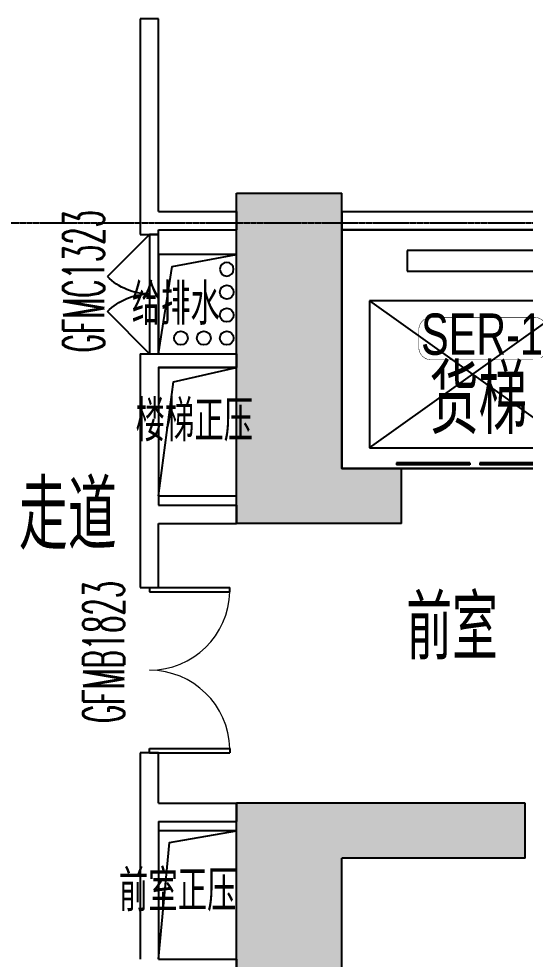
# Model space of a CAD drawing. Extents: x -12047294 to -5625356, y -1456591 to -622873.
# Drawn here: x -5768641 to -5763115, y -702198 to -691948 of the extents above; entities that cross this region are included whole.
import ezdxf

# ---------------------------------------------------------------- set-up
doc = ezdxf.new("R2010")
doc.units = 0
doc.header["$LTSCALE"] = 10
doc.header["$MEASUREMENT"] = 0
doc.linetypes.add('DOTE', pattern=[2.42, 2, -0.2, 0.02, -0.2])
for name, color, linetype in [('A-COLUMN', 10, 'Continuous'), ('A-COLUMNH', 252, 'Continuous'), ('A-DIMLEAD', 130, 'Continuous'), ('A-DOORWIN', 151, 'Continuous'), ('A-HOLE', 30, 'Continuous'), ('A-LINE', 4, 'Continuous'), ('A-STAIRS', 150, 'Continuous'), ('A-TEXTDOOR', 181, 'Continuous'), ('A-TextNum', 211, 'Continuous'), ('A-TextRoom', 7, 'Continuous'), ('A-TEXTROOM-报建', 210, 'Continuous'), ('A-TK', 7, 'Continuous'), ('A-WALL', 2, 'Continuous'), ('A-给排水', 7, 'Continuous'), ('DOTE', 9, 'DOTE'), ('P-喷淋-立管', 156, 'Continuous'), ('P-消火栓-立管', 156, 'Continuous')]:
    doc.layers.add(name, color=color, linetype=linetype)
doc.styles.add('_TCH_WINDOW', font='tjromans.shx', dxfattribs={"width": 0.7, "height": 3.5, "bigfont": 'tjhztxt.shx'})
doc.styles.get("Standard").update_dxf_attribs({"font": 'tjromans.shx', "width": 0.75, "bigfont": 'tjhztxt.shx'})
doc.styles.add('房间功能', font='tjromand.shx', dxfattribs={"width": 0.75, "bigfont": 'tjhts.shx'})
doc.styles.add('注解汉字', font='tjromans.shx', dxfattribs={"width": 0.75, "bigfont": 'tjhztxt.shx'})

# ---------------------------------------------------------------- blocks, each defined once
blk = doc.blocks.new('VIP电梯货梯')
at = {"layer": 'A-STAIRS'}
for p, q in [((712, -225), (712, -450)), ((2138, -225), (712, -225)), ((2138, -450), (2138, -225)), ((712, -450), (2138, -450)), ((300, -775), (300, -2375)), ((2550, -775), (300, -775)), ((300, -775), (2550, -2375)), ((300, -2375), (2550, -775)), ((2550, -2375), (2550, -775)), ((300, -2375), (2550, -2375))]:
    blk.add_line(p, q, dxfattribs=at)
blk.add_lwpolyline([(2850, 0), (0, 0), (0, -2600), (2850, -2600)], close=True, dxfattribs=at)
at = {"layer": 'A-TextNum', "const_width": 5}
blk.add_lwpolyline([(974, -954), (2100, -954, -0.414214), (2235, -1089), (2235, -1282, -0.414214), (2100, -1417), (974, -1417, -0.414214), (839, -1282), (839, -1089, -0.414214)], format="xyb", close=True, dxfattribs=at)
at = {"layer": 'A-TextNum', "style": '房间功能', "width": 0.75}
blk.add_text('SER-1', height=450, dxfattribs=at).set_placement((864, -1362))
at = {"layer": 'A-TextRoom', "style": '注解汉字', "width": 0.75}
blk.add_text('货梯', height=750, dxfattribs=at).set_placement((956, -2227))
blk = doc.blocks.new('fdsDWqw#wFDS')
at = {"layer": 'A-COLUMNH'}
for points in [[(-20375, 13050), (-19225, 13650), (-19225, 16650), (-20375, 16650)], [(-18575, 13650), (-19225, 13650), (-20375, 13050), (-18575, 13050)], [(-19225, 6400), (-19225, 9400), (-20375, 10000), (-20375, 6400)], [(-17225, 10000), (-20375, 10000), (-19225, 9400), (-17225, 9400)]]:
    blk.add_hatch(color=256, dxfattribs=at).paths.add_polyline_path(points)
at = {"layer": 'A-COLUMN'}
for p, q in [((-20375, 13050), (-20375, 16650)), ((-20375, 16650), (-19225, 16650)), ((-19225, 13650), (-19225, 16650)), ((-18575, 13650), (-19225, 13650)), ((-18575, 13050), (-18575, 13650)), ((-18575, 13050), (-20375, 13050)), ((-20375, 6400), (-20375, 10000)), ((-17225, 10000), (-20375, 10000)), ((-17225, 9400), (-17225, 10000)), ((-19225, 6400), (-19225, 9400)), ((-17225, 9400), (-19225, 9400))]:
    blk.add_line(p, q, dxfattribs=at)
blk = doc.blocks.new('消火栓立管')
at = {"layer": 'P-消火栓-立管'}
blk.add_circle((0, 0), 75, dxfattribs=at)
blk = doc.blocks.new('喷淋立管')
at = {"layer": 'P-喷淋-立管'}
blk.add_circle((0, 0), 75, dxfattribs=at)
blk = doc.blocks.new('$DorLib2D$00000127')
at = {"color": 0}
for points in [[(-0.5333, 0.7949), (-0.5333, 0.6904)], [(-0.0333, 0.7949), (-0.5333, 0.7949)], [(-0.0333, 0.7949), (-0.0333, 0.6904)], [(0.5333, 0.7949), (0.0333, 0.7949)], [(0.0333, 0.7949), (0.0333, 0.6904)], [(0.5333, 0.7949), (0.5333, 0.6904)], [(-0.0333, 0.6904), (-0.5333, 0.6904)], [(0.5333, 0.6904), (0.0333, 0.6904)], [(0.5, 0.5), (-0.5, 0.5)]]:
    blk.add_lwpolyline(points, dxfattribs=at)
blk = doc.blocks.new('$DorLib2D$00000116')
at = {"color": 0}
for p, q in [((-0.5, 0), (-0.1464, 0.3536)), ((0.5, 0), (0.1464, 0.3536))]:
    blk.add_line(p, q, dxfattribs=at)
for centre, start, end in [((-0.5, 0), 0, 45), ((0.5, 0), 135, 180)]:
    blk.add_arc(centre, 0.5, start, end, dxfattribs=at)
blk = doc.blocks.new('$DorLib2D$00000002')
for p, q in [((-0.5, 0), (-0.5, 0.4875)), ((-0.475, 0.4875), (-0.5, 0.4875)), ((-0.475, 0), (-0.475, 0.4875)), ((0.475, 0), (0.475, 0.4875)), ((0.475, 0.4875), (0.5, 0.4875)), ((0.5, 0), (0.5, 0.4875)), ((-0.5, 0), (-0.475, 0)), ((0.5, 0), (0.475, 0))]:
    blk.add_line(p, q)
at = {"lineweight": 13}
for centre, start, end in [((-0.4875, 0), 0, 88.5307), ((0.4875, 0), 91.4693, 180)]:
    blk.add_arc(centre, 0.4875, start, end, dxfattribs=at)

msp = doc.modelspace()

# ---------------------------------------------------------------- hatches: boundary and pattern name
at = {"layer": 'A-TEXTROOM-报建'}
h = msp.add_hatch(dxfattribs=at)
h.set_pattern_fill('ANSI31', color=156, scale=300)
h.set_pattern_definition([(45, (6459.6, 7e-09), (-336.759605, 336.759605), [])])
edge = h.paths.add_edge_path(flags=16)
edge.add_arc((-5789890.1, -733372.9), 19800.3, 180.00002, 210.33182)
edge.add_line((-5806980, -743372.1), (-5798690.9, -743375))
edge.add_arc((-5798679.1, -768354), 24979, 71.82959, 90.02715, ccw=False)
edge.add_arc((-5798679.1, -768354), 24979, 46.40636, 71.82959, ccw=False)
edge.add_arc((-5761511.4, -729209.4), 29000, 226.55073, 235.72344)
edge.add_line((-5777843.9, -753173), (-5734626.5, -753172.4))
edge.add_line((-5734626.5, -753172.4), (-5734626.6, -742573))
edge.add_line((-5734626.6, -742573), (-5724090.3, -742573.2))
edge.add_line((-5724090.3, -742573.2), (-5724090.3, -706873))
edge.add_line((-5724090.3, -706873), (-5715090.4, -706873))
edge.add_line((-5715090.4, -706873), (-5715090.4, -697848.9))
edge.add_arc((-5806750.6, -701974.8), 91753, 2.577338, 4.963321)
edge.add_arc((-5757072.8, -697881.8), 41908, 5.26452, 17.9861)
edge.add_arc((-5817479.3, -718426.1), 105710, 18.467251, 21.437185)
edge.add_arc((-5747882, -689052.2), 30252, 17.82622, 40.55905)
edge.add_arc((-5746701.1, -686704.3), 27846.7, 38.4683, 72.82075)
edge.add_arc((-5793741.7, -821555.8), 170652.4, 71.1042, 72.756978)
edge.add_line((-5743156, -658573.2), (-5782091.3, -658573.2))
edge.add_line((-5782091.3, -658573.2), (-5782091.3, -664172.9))
edge.add_line((-5782091.3, -664172.9), (-5804290.4, -664172.9))
edge.add_line((-5804290.4, -664172.9), (-5804290.4, -680572.8))
edge.add_line((-5804290.4, -680572.8), (-5809690.4, -680572.8))
edge.add_line((-5809690.4, -680572.8), (-5809690.4, -733372.9))
h.paths.add_polyline_path([(-5821993.3, -644043.7), (-5678940.3, -644043.7), (-5678940.3, -767193.7), (-5821993.3, -767193.7)])

# ---------------------------------------------------------------- linework, layer by layer
at = {"layer": 'A-DOORWIN'}
msp.add_lwpolyline([(-5767214.7, -695598.4), (-5767114.7, -695598.4), (-5767114.7, -694298.4), (-5767214.7, -694298.4)], close=True, dxfattribs=at)
at = {"layer": 'A-HOLE', "elevation": 0}
for points in [[(-5767114.7, -695598.4), (-5766264.7, -695598.4), (-5766264.7, -694518.4), (-5767114.7, -694518.4)], [(-5767114.7, -697148.4), (-5766264.7, -697148.4), (-5766264.7, -695748.4), (-5767114.7, -695748.4)], [(-5767114.7, -702198.4), (-5766264.7, -702198.4), (-5766264.7, -700798.4), (-5767114.7, -700798.4)]]:
    msp.add_lwpolyline(points, close=True, dxfattribs=at)
for points in [[(-5767114.7, -695598.4), (-5766965.3, -694647.9), (-5766264.7, -694518.4)], [(-5767114.7, -697148.4), (-5766951.8, -695904.8), (-5766264.7, -695748.4)], [(-5767114.7, -702198.4), (-5766996.3, -700924.8), (-5766264.7, -700798.4)]]:
    msp.add_lwpolyline(points, dxfattribs=at)
at = {"layer": 'A-WALL'}
for p, q in [((-5767114.7, -691948.4), (-5767314.7, -691948.4)), ((-5767314.7, -691948.4), (-5767314.7, -694048.4)), ((-5767114.7, -694048.4), (-5767114.7, -691948.4)), ((-5767314.7, -694048.4), (-5767314.7, -694298.4)), ((-5767114.7, -694048.4), (-5766264.7, -694048.4)), ((-5766264.7, -694048.4), (-5766264.7, -694248.4)), ((-5765114.7, -694048.4), (-5762064.7, -694048.4)), ((-5765114.7, -694048.4), (-5765114.7, -694248.4)), ((-5767314.7, -694298.4), (-5767114.7, -694298.4)), ((-5767114.7, -694248.4), (-5766264.7, -694248.4)), ((-5767114.7, -694298.4), (-5767114.7, -694248.4)), ((-5765114.7, -694248.4), (-5762264.7, -694248.4)), ((-5767314.7, -695598.4), (-5767114.7, -695598.4)), ((-5767314.7, -695598.4), (-5767314.7, -697248.4)), ((-5767114.7, -695598.4), (-5766264.7, -695598.4)), ((-5766264.7, -695598.4), (-5766264.7, -695748.4)), ((-5767114.7, -695748.4), (-5766264.7, -695748.4)), ((-5767114.7, -695748.4), (-5767114.7, -697248.4)), ((-5764464.7, -697048.4), (-5764464.7, -696848.4)), ((-5767314.7, -697248.4), (-5767314.7, -698148.4)), ((-5767114.7, -697248.4), (-5766264.7, -697248.4)), ((-5766264.7, -697248.4), (-5766264.7, -697448.4)), ((-5767114.7, -697448.4), (-5766264.7, -697448.4)), ((-5767114.7, -698148.4), (-5767114.7, -697448.4)), ((-5767314.7, -698148.4), (-5767114.7, -698148.4)), ((-5767114.7, -699948.4), (-5767314.7, -699948.4)), ((-5767314.7, -699948.4), (-5767314.7, -700498.4)), ((-5767114.7, -700498.4), (-5767114.7, -699948.4)), ((-5767314.7, -700498.4), (-5767314.7, -702198.4)), ((-5767114.7, -700498.4), (-5766264.7, -700498.4)), ((-5766264.7, -700498.4), (-5766264.7, -700698.4)), ((-5767114.7, -700698.4), (-5766264.7, -700698.4)), ((-5767114.7, -700698.4), (-5767114.7, -702198.4)), ((-5767114.7, -702198.4), (-5766264.7, -702198.4)), ((-5766264.7, -702198.4), (-5766264.7, -702348.4))]:
    msp.add_line(p, q, dxfattribs=at)
at = {"layer": 'DOTE', "linetype": 'DOTE'}
msp.add_line((-5812892.3, -694173.4), (-5711892.7, -694173.4), dxfattribs=at)

# ---------------------------------------------------------------- block references
at = {"layer": 'A-DOORWIN'}
ref = msp.add_blockref('$DorLib2D$00000116', (-5767214.7, -694948.4), dxfattribs=dict(at, xscale=1300, yscale=-1300, zscale=1300, rotation=269.9999997840435))
ref.add_attrib('A', 'GFMC1323', (-5767710.6, -695583.5), dxfattribs={"layer": 'A-TEXTDOOR', "height": 446.25, "rotation": 90, "style": '_TCH_WINDOW', "width": 0.494118})
at = {"layer": 'A-DOORWIN', "xscale": 1600, "yscale": 200, "zscale": 1600, "rotation": 1.35820046e-08}
msp.add_blockref('$DorLib2D$00000127', (-5763664.7, -696948.4), dxfattribs=at)
at = {"layer": 'A-DOORWIN'}
ref = msp.add_blockref('$DorLib2D$00000002', (-5767214.7, -699048.4), dxfattribs=dict(at, xscale=1800, yscale=1800, zscale=1800, rotation=269.9999997515683))
ref.add_attrib('A', 'GFMB1823', (-5767491.5, -699624.8), dxfattribs={"layer": 'A-TEXTDOOR', "height": 446.25, "rotation": 90, "style": '_TCH_WINDOW', "width": 0.494118})
at = {"layer": 'A-LINE'}
for name, p in [('fdsDWqw#wFDS', (-5745889.7, -710498.4)), ('VIP电梯货梯', (-5765114.7, -694248.4))]:
    msp.add_blockref(name, p, dxfattribs=at)
at = {"layer": 'A-给排水', "xscale": -1, "rotation": 270}
msp.add_blockref('消火栓立管', (-5766371.2, -694677.9), dxfattribs=at)
at = {"layer": 'A-给排水'}
for p in [(-5766371.2, -694927.9), (-5766371.2, -695177.9), (-5766871.2, -695427.9), (-5766621.2, -695427.9), (-5766371.2, -695427.9)]:
    msp.add_blockref('喷淋立管', p, dxfattribs=at)

# ---------------------------------------------------------------- texts
at = {"layer": 'A-DIMLEAD', "style": '注解汉字', "width": 0.75}
for s, p in [('给排水', (-5767408.8, -695283.8, 100)), ('楼梯正压', (-5767366.3, -696555.3, 100)), ('前室正压', (-5767547.8, -701677.3, 100))]:
    msp.add_text(s, height=450, dxfattribs=at).set_placement(p)
at = {"layer": 'A-TextRoom', "style": '注解汉字', "width": 0.75}
msp.add_text('走道', height=750, dxfattribs=at).set_placement((-5768640.1, -697734.2))
at = {"layer": 'A-TK', "width": 0.75}
msp.add_text('前室', height=700, dxfattribs=at).set_placement((-5764411.3, -698934.8))

doc.saveas('drawing.dxf')
